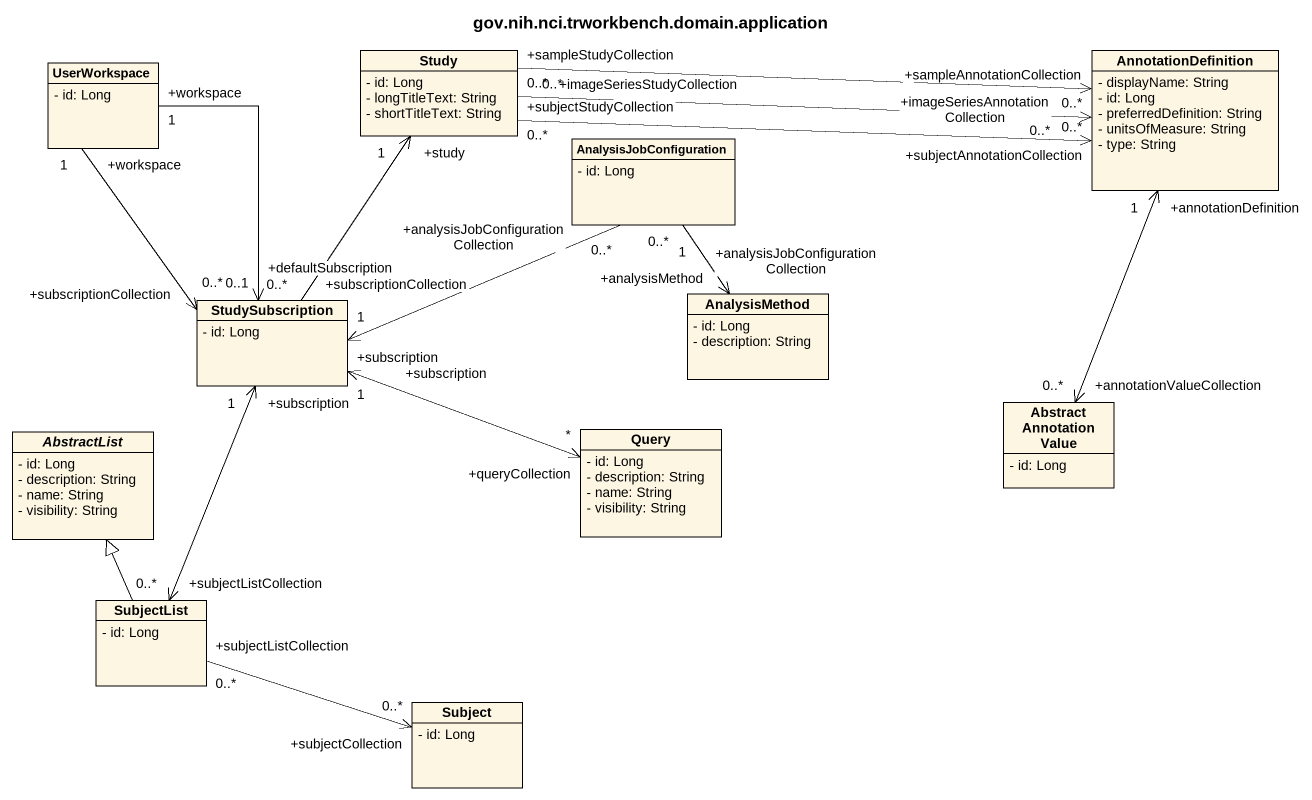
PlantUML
@startuml
title gov.nih.nci.trworkbench.domain.application
hide circle
hide empty members
skinparam classAttributeIconSize 0
class UserWorkspace {
  - id: Long
}
class Study {
  - id: Long
  - longTitleText: String
  - shortTitleText: String
}
class AnnotationDefinition {
  - displayName: String
  - id: Long
  - preferredDefinition: String
  - unitsOfMeasure: String
  - type: String
}
class AnalysisJobConfiguration {
  - id: Long
}
class StudySubscription {
  - id: Long
}
class AnalysisMethod {
  - id: Long
  - description: String
}
class AbstractAnnotationValue {
  - id: Long
}
abstract class AbstractList {
  - id: Long
  - description: String
  - name: String
  - visibility: String
}
class Query {
  - id: Long
  - description: String
  - name: String
  - visibility: String
}
class SubjectList {
  - id: Long
}
class Subject {
  - id: Long
}
UserWorkspace "+workspace\n1" --> "+subscriptionCollection\n0..*" StudySubscription
UserWorkspace "+workspace\n1" --> "+defaultSubscription\n0..1" StudySubscription
Study "+subjectStudyCollection\n0..*" -right-> "+subjectAnnotationCollection\n0..*" AnnotationDefinition
Study "+sampleStudyCollection\n0..*" -right-> "+sampleAnnotationCollection\n0..*" AnnotationDefinition
Study "+imageSeriesStudyCollection\n0..*" -right-> "+imageSeriesAnnotationCollection\n0..*" AnnotationDefinition
AnnotationDefinition "+annotationDefinition\n1" <--> "+annotationValueCollection\n0..*" AbstractAnnotationValue
AnalysisJobConfiguration "+analysisJobConfigurationCollection\n0..*" -left-> "+subscription\n1" StudySubscription
AnalysisJobConfiguration "+analysisJobConfigurationCollection\n0..*" --> "+analysisMethod\n1" AnalysisMethod
StudySubscription "+subscriptionCollection\n0..*" -up-> "+study\n1" Study
StudySubscription "+subscription\n1" <--> "+subjectListCollection\n0..*" SubjectList
Query "+queryCollection\n*" <-left-> "+subscription\n1" StudySubscription
SubjectList -up-|> AbstractList
SubjectList "+subjectListCollection\n0..*" -right-> "+subjectCollection\n0..*" Subject
@enduml
